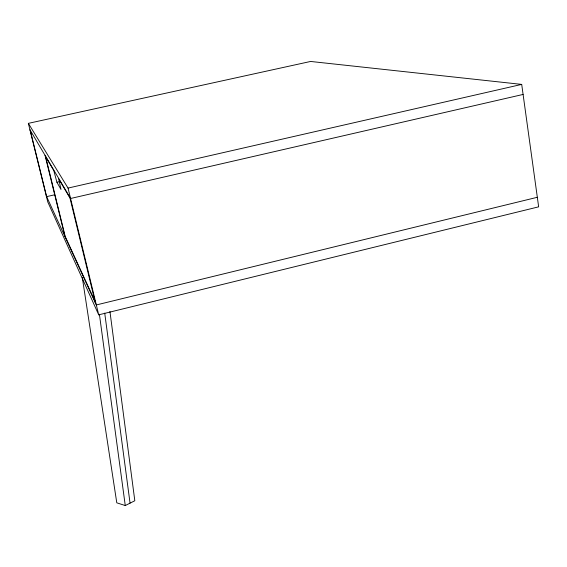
<?xml version="1.0" encoding="UTF-8"?>
<svg xmlns="http://www.w3.org/2000/svg" width="567" height="567" viewBox="0 0 567 567"><rect width="100%" height="100%" fill="white"/><g stroke="black" fill="none" stroke-linecap="round" stroke-linejoin="round"><path stroke-width="0.85" d="M82.286 277.433L116.788 502.823L125.264 505.544L134.818 500.753L109.934 311.446M537.325 197.281L96.326 304.954L46.267 195.835M98.715 314.834L538.65 206.835L521.704 84.398L310.617 61.456L28.35 123.358L47.798 202.022L98.715 314.834L68.047 188.081L28.35 123.358M68.047 188.081L521.704 84.398M54.397 194.857L46.636 196.636L30.228 130.254M523.093 94.441L70.563 198.493L29.931 129.751M45.729 156.861L53.766 170.497L56.906 182.234L60.095 181.511M69.84 197.777L58.72 178.91L60.981 189.449L56.906 182.234M65.325 236.786L94.788 300.843M45.488 156.067L65.538 237.849M45.027 155.294L64.971 236.616M69.769 197.139L95.348 302.835M99.402 314.238L125.264 505.544M104.725 313.133L130.056 503.142"/></g></svg>
